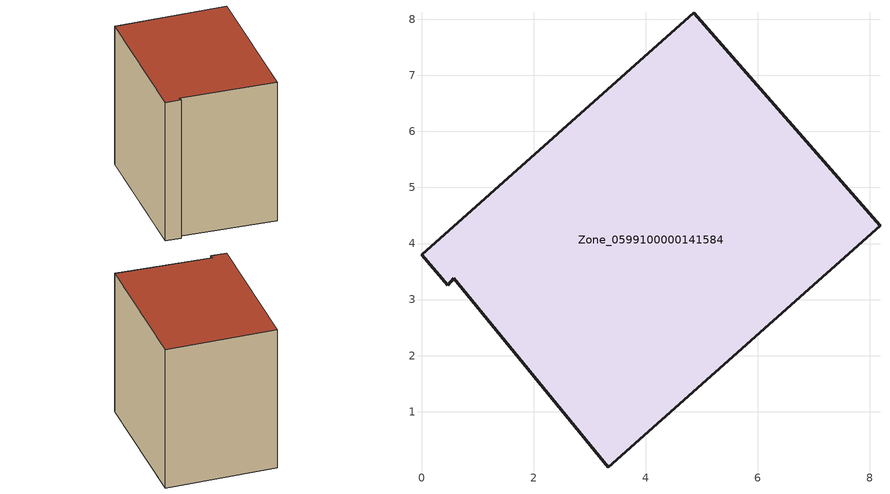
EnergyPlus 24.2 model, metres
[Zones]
Zone_0599100000141584
 floor ground (C_G): 8.18,4.32 3.33,0.01 0.58,3.38 0.47,3.26 0,3.8 4.86,8.12 z0
 wall outside (C_F): 8.18,4.32 4.86,8.12 0,3.8 0.47,3.26 0.58,3.38 3.33,0.01 8.18,4.32 z0:6.95
 roof outside (C_R): 3.33,0.01 8.18,4.32 4.86,8.12 0,3.8 0.47,3.26 0.58,3.38 z6.95
[BUILDING]
Pand.0599100000141584: North Axis=0; Terrain=City; Loads Convergence Tolerance Value=0.04; Temperature Convergence Tolerance Value=0.4; Solar Distribution=FullExterior; Maximum Number of Warmup Days=25; Minimum Number of Warmup Days=1
[Site:Location]
Rotterdam.The.Hague.AP_ZH_NLD Design_Conditions: Latitude=51.96; Longitude=4.45; Time Zone=1; Elevation=-4.5
[SITE:GROUNDTEMPERATURE:BUILDINGSURFACE]
18, 18, 18, 18, 18, 18, 18, 18, 18, 18, 18, 18
[MATERIAL] Thermal Absorptance=0.9; Solar Absorptance=0.7; Visible Absorptance=0.7
Name | Roughness | Thickness | Conductivity | Density | Specific Heat
G.TI.1946 | MediumSmooth | 0.15 | 1 | 540 | 1210
F.TI.1946 | Rough | 0.3 | 0.857143 | 1920 | 840
R.TI.1946 | MediumRough | 0.2 | 0.1 | 1500 | 1000
[CONSTRUCTION]
C_G: G.TI.1946
C_F: F.TI.1946
C_R: R.TI.1946
[ZONE]
Zone_0599100000141584: Type=1; Multiplier=1; Ceiling Height=Autocalculate; Volume=Autocalculate; Floor Area=autocalculate; Part of Total Floor Area=Yes
[ZONEINFILTRATION:DESIGNFLOWRATE]
Infil_Zone_0599100000141584: Zone or ZoneList or Space or SpaceList=Zone_0599100000141584; Schedule=AlwaysOn; Design Flow Rate Calculation Method=Flow/Area; Flow Rate per Floor Area=0.003; Constant Term Coefficient=1; Temperature Term Coefficient=0; Velocity Term Coefficient=0; Velocity Squared Term Coefficient=0
[HVACTEMPLATE:ZONE:IDEALLOADSAIRSYSTEM]
Zone_0599100000141584: Maximum Heating Supply Air Temperature=50; Minimum Cooling Supply Air Temperature=13; Maximum Heating Supply Air Humidity Ratio=0.0156; Minimum Cooling Supply Air Humidity Ratio=0.0077; Heating Limit=NoLimit; Cooling Limit=NoLimit; Dehumidification Control Type=ConstantSensibleHeatRatio; Cooling Sensible Heat Ratio=0.7; Dehumidification Setpoint=60; Humidification Control Type=None; Humidification Setpoint=30; Outdoor Air Method=None; Outdoor Air Flow Rate per Person=0.00944; Outdoor Air Flow Rate per Zone Floor Area=0; Outdoor Air Flow Rate per Zone=0; Demand Controlled Ventilation Type=None; Outdoor Air Economizer Type=NoEconomizer; Heat Recovery Type=None; Sensible Heat Recovery Effectiveness=0.7; Latent Heat Recovery Effectiveness=0.65
[ZONECONTROL:THERMOSTAT]
ThermostatControl_Zone_0599100000141584: Zone or ZoneList=Zone_0599100000141584; Control Type Schedule=DualSetpointControlType; Control 1=Thermostat_Zone_0599100000141584; Temperature Difference Between Cutout And Setpoint=0
[THERMOSTATSETPOINT:DUALSETPOINT]
Thermostat_Zone_0599100000141584: Heating Setpoint Temperature Schedule=HeatingSetpoint_Zone_0599100000141584; Cooling Setpoint Temperature Schedule=CoolingSetpoint_Zone_0599100000141584
[SCHEDULE:COMPACT]
HeatingSetpoint_Zone_0599100000141584: Through: 12/31, For: AllDays, Until: 24:00, 21
CoolingSetpoint_Zone_0599100000141584: Through: 12/31, For: AllDays, Until: 24:00, 24
DualSetpointControlType: Through: 12/31, For: AllDays, Until: 24:00, 4
AlwaysOn: Through: 12/31, For: AllDays, Until: 24:00, 1
